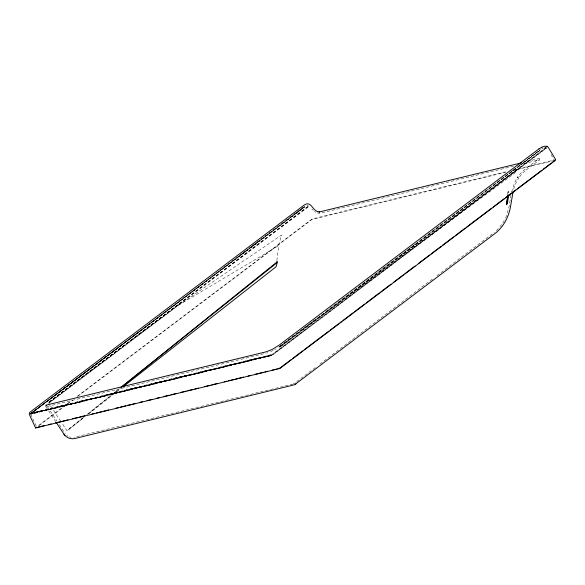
<?xml version="1.0" encoding="UTF-8"?>
<svg xmlns="http://www.w3.org/2000/svg" width="585" height="585" viewBox="0 0 585 585"><rect width="100%" height="100%" fill="white"/><g stroke="black" fill="none" stroke-linecap="round" stroke-linejoin="round"><path stroke-width="0.44" stroke-dasharray="2.92 2.19" d="M276.866 260.581L278.921 244.106L281.634 235.002L178.732 305.056L48.782 403.233L61.337 422.246M507.319 194.717L507.86 191.346L508.124 193.152M510.917 195.185L509.301 205.671L506.939 214.49M508.416 192.838L508.687 191.215L509.001 193.035M511.641 191.924L514.668 182.483L517.754 176.911L517.381 177.482L521.103 172.721L525.111 169.087L539.194 158.491M513.667 189.065L515.911 183.046L518.917 177.613L518.485 178.271L522.105 173.643L526.156 169.979L525.827 170.257L539.816 159.698L519.721 164.685M505.703 217.803L506.632 215.317M502.808 223.039L505.286 218.556M499.861 226.914L502.435 223.616M496.263 230.563L498.829 228.23M83.267 417.778L67.626 430.355L84.152 417.383M88.247 413.77L118.821 389.179M83.26 417.514L66.865 430.611L61.842 423.006M86.821 414.67L118.887 389.047M88.467 413.997L121.519 388.06M31.553 412.769L94.66 365.018M95.282 364.594L97.556 362.832M98.178 362.407L100.452 360.645M101.073 360.214L103.348 358.451M103.969 358.027L106.243 356.265M106.865 355.841L109.146 354.079M109.761 353.647L122.075 344.346M124.291 342.635L126.528 340.945M127.186 340.448L129.424 338.759M130.082 338.262L132.32 336.572M132.978 336.075L135.215 334.386M135.874 333.881L138.111 332.192M138.769 331.695L238.753 256.164M240.135 255.118L242.307 253.48M243.031 252.932L245.203 251.287M245.927 250.746L248.098 249.1M248.822 248.552L250.994 246.914M251.718 246.365L253.89 244.727M254.621 244.179L256.822 242.512M257.517 241.993L304.661 206.381L308.185 205.474M30.808 413.471L245.144 251.374M245.854 250.885L248.04 249.188M248.749 248.691L250.936 247.002M251.645 246.504L253.831 244.815M254.541 244.318L256.727 242.629M257.437 242.124L259.623 240.442M260.332 239.938L304.661 206.381M122.038 344.623L30.815 413.58L304.514 206.929M122.762 344.082L295.791 213.284M296.515 212.75L304.478 206.724M304.5 206.856L30.895 413.829L122.155 344.974M30.844 413.705L304.566 207.068M307.915 206.329L48.021 402.67M178.271 304.595L48.321 402.765L308.273 206.446M178.571 304.836L48.621 403.014L308.536 206.688M38.42 425.573L71.238 400.776M77.074 396.374L311.637 219.316A2.128 0.417 -29.2 0 1 312.141 219.061L312.602 218.863A2.069 0.41 -29.2 0 1 313.012 218.724L506.486 171.639M39.246 425.441L72.789 400.096M77.9 396.242L311.988 219.485L505.586 172.319M279.915 346.276L316.997 318.262M326.379 311.176L522.31 163.288M523.034 162.74L539.823 149.921M279.827 346.525L300.88 330.62M301.604 330.072L303.783 328.426M304.507 327.878L306.686 326.233M307.41 325.684L309.589 324.039M310.313 323.49L312.492 321.845M313.216 321.297L400.352 255.382M401.061 254.928L403.255 253.188M403.964 252.735L406.158 250.994M406.867 250.541L409.047 248.896M409.778 248.347L411.95 246.702M412.681 246.153L414.86 244.508M415.584 243.96L522.303 163.295M523.034 162.747L539.728 150.126M546.478 147.837L272.866 354.642M272.961 354.737L546.653 148.005M296.661 381.647L315.556 367.373M319.915 364.075L432.564 278.979M436.922 275.681L494.332 232.311M278.789 347.088L279.974 346.232M293.312 383.833L295.206 382.744M540.416 149.511L541.03 149.146M178.732 305.056L278.628 245.671M274.621 349.662L276.076 348.828M273.136 350.459L268.924 352.367M542.324 148.539L541.966 148.685L542.595 148.444M539.721 158.286L523.144 162.447M291.93 384.308L292.5 384.14L74.061 437.302M266.753 353.062L267.806 352.762M191.587 374.656L272.003 355.007L30.756 413.705L272.01 355.168L111.194 394.356M111.223 394.495L30.837 414.122L272.076 355.409L30.764 413.851L111.172 394.224M543.662 148.173L546.134 147.566M513.528 166.191L320.075 213.276L317.187 212.94M513.579 169.913L554.383 159.983M511.795 170.805L553.483 160.663M47.297 406.465L265.868 353.274M191.865 373.983L31.78 413.039L272.179 354.51L111.362 393.625M46.42 406.634L45.637 406.487M69.6 436.936L70.946 437.317M315.805 212.275L314.576 211.463M66.829 435.379L67.977 436.213M311.863 208.991L313.18 210.315M45.74 406.575L55.663 421.58M47.502 406.758L56.847 420.907M59.304 424.63L65.213 433.565M551.026 154.586L554.127 159.749M30.683 414.158L36.446 426.56M515.268 172.063L514.456 173.387L279.118 347.11L517.001 169.555L515.268 172.063M539.794 150.528L279.944 346.978L539.794 150.528M546.002 147.654L272.281 354.415L546.002 147.654"/><path stroke-width="0.88" d="M555.465 159.734L555.516 160.195A2.084 0.41 -29.2 0 1 555.223 160.451L280.917 367.68A2.194 0.431 -29.2 0 1 280.376 368.06L280.171 368.184A2.194 0.431 -29.2 0 1 279.535 368.543L35.612 427.993L36.08 427.342M506.5 203.638L507.721 195.77M508.007 195.456L506.551 204.713L507.385 203.529L508.731 194.783M276.639 261.904L276.369 263.221L121.738 386.773M513.133 191.463L510.661 205.774C508.957 216.472 503.743 226.797 495.049 233.481L294.577 384.762L75.092 438.472C70.982 439.591 66.346 437.814 64.028 434.245L56.153 422.326M554.543 160.604L552.891 161.899M279.732 368.243L279.316 368.645M279.652 368.279L279.111 368.747M120.956 387.467L277.4 261.656A34.669 27.941 72.1 0 1 276.442 265.539L276.025 266.804L122.96 386.926M521.374 162.879L319.037 212.026L319.556 212.048L316.726 211.236C311.959 208.867 310.503 200.384 303.805 205.306L30.069 412.111L29.345 413.164L29.345 414.472L35.59 427.949M555.735 159.785L548.218 147.252C545.805 144.561 541.483 147.369 538.968 148.868L279.199 345.113L272.508 349.252L266.431 351.739L45.725 405.215L46.69 405.617M291.096 359.673L279.893 368.148M292.558 358.568L302.767 350.861M304.222 349.757L329.019 331.03M330.474 329.925L338.496 323.863M339.958 322.759L341.413 321.662M342.876 320.558L353.084 312.843M354.539 311.746L364.748 304.032M366.21 302.928L379.336 293.012M380.791 291.915L390.999 284.2M393.186 282.548L403.401 274.833M404.857 273.729L415.065 266.021M418.714 263.265L429.653 255.001M431.108 253.897L441.317 246.19M442.779 245.086L453.711 236.823M455.174 235.718L465.382 228.011M466.837 226.907L491.634 208.172M493.089 207.075L504.029 198.812M505.491 197.708L515.699 189.993M517.155 188.896L541.951 170.162M543.406 169.065L551.428 163.003M539.392 148.561L538.968 148.868M295.323 384.294L295.922 383.914M279.571 368.323L279.147 368.455M541.885 147.244L541.388 147.449M37.886 427.167L44.094 425.653M48.526 424.578L51.188 423.928M55.626 422.845L60.95 421.551M62.719 421.12L68.043 419.825M72.474 418.75L77.798 417.456M79.575 417.017L84.898 415.723M91.991 413.997L94.653 413.354M96.43 412.922L101.746 411.628M103.523 411.197L108.847 409.895M115.94 408.169L118.601 407.526M120.378 407.094L125.695 405.8M127.471 405.368L131.018 404.506M132.795 404.067L135.457 403.423M139.888 402.341L142.55 401.698M146.989 400.615L152.305 399.321M156.743 398.246L159.405 397.595M163.837 396.513L169.16 395.219M170.937 394.787L176.253 393.493M180.692 392.418L186.015 391.124M187.785 390.685L193.108 389.391M194.885 388.959L198.432 388.096M204.64 386.59L209.964 385.296M211.733 384.864L217.057 383.563M224.157 381.837L226.819 381.193M228.589 380.762L233.912 379.468M235.689 379.036L243.667 377.091M248.106 376.009L250.768 375.365M255.199 374.283L263.184 372.345M264.954 371.914L267.616 371.263M272.054 370.181L277.378 368.886M546.975 146.279L547.37 146.44M64.803 435.247L64.028 434.245L64.547 434.926"/></g></svg>
